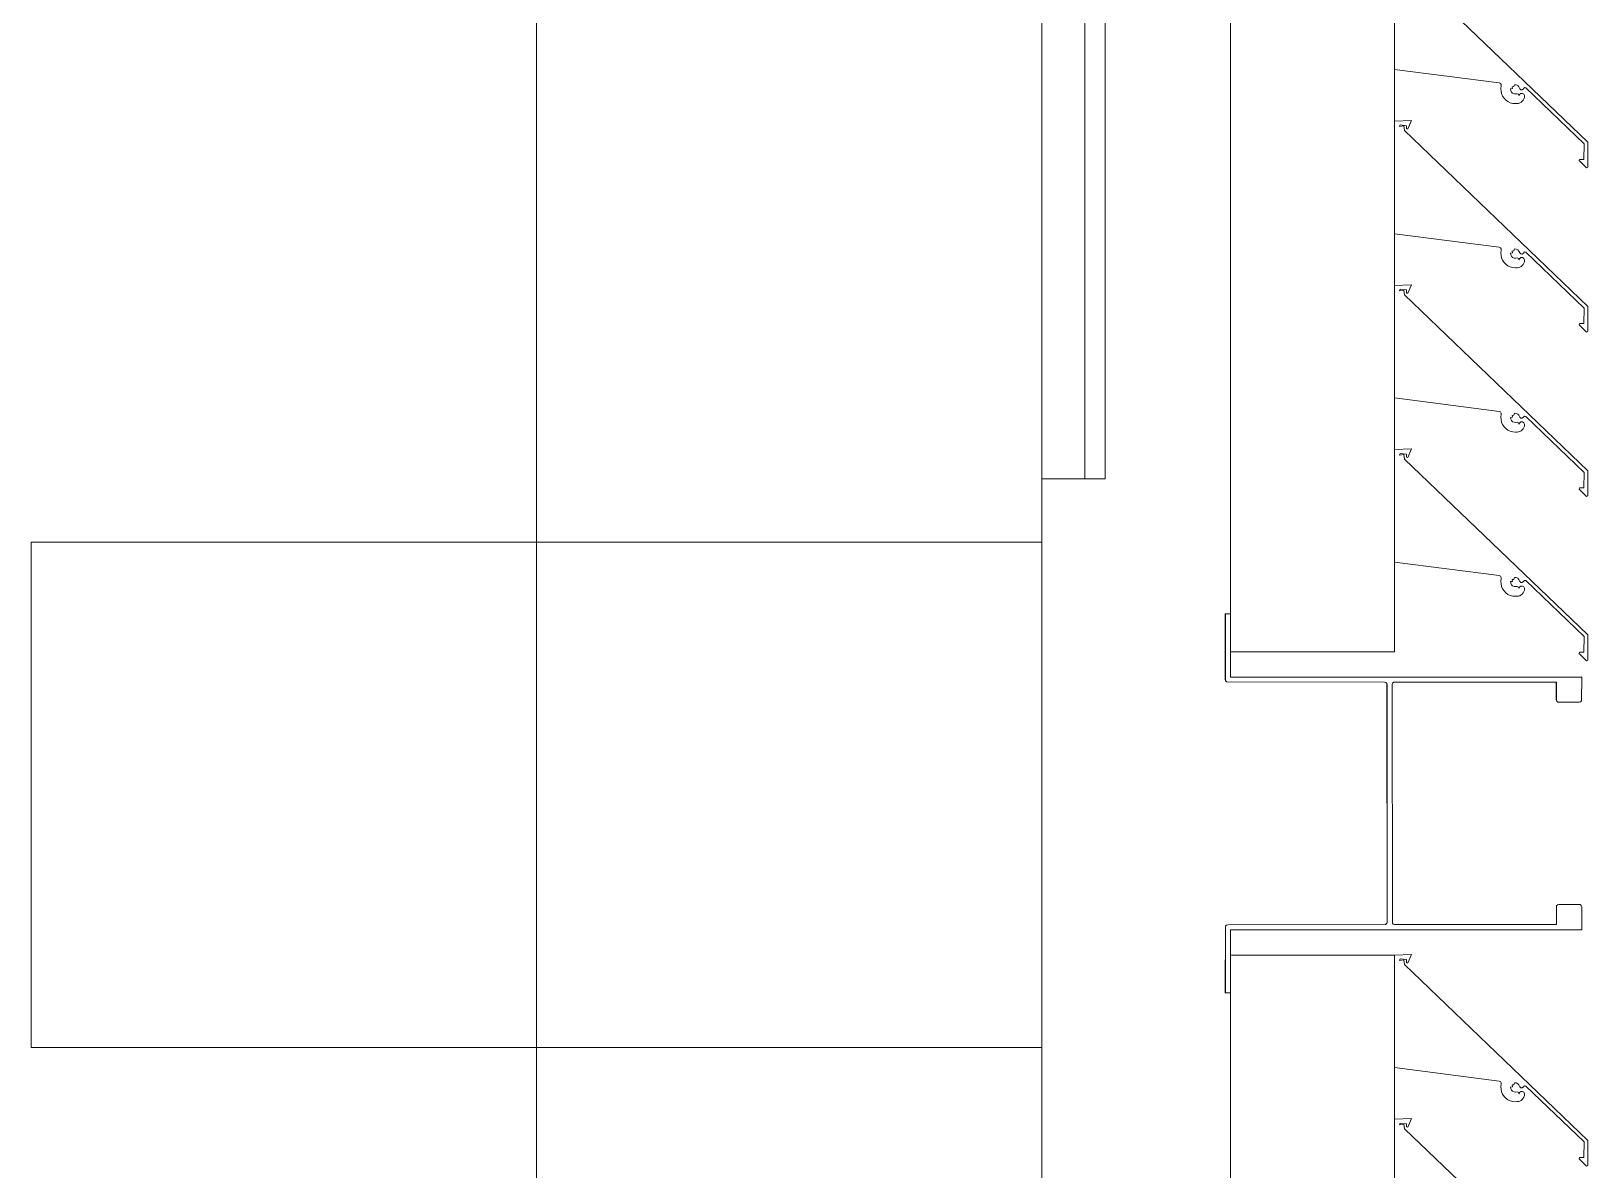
# Model space of a CAD drawing. Header units: millimetres. Extents: x -220592 to 404889, y -217665 to 38245.
# Drawn here: x -720.58 to -714.42, y -1227.66 to -1223.16 of the extents above; entities that cross this region are included whole.
import ezdxf

# ---------------------------------------------------------------- set-up
doc = ezdxf.new("R2010")
doc.units = ezdxf.units.MM
doc.linetypes.add('XKITLINE00', pattern=[0])
doc.layers.add('Part', color=7, linetype='Continuous', lineweight=0)

# ---------------------------------------------------------------- blocks, each defined once
blk = doc.blocks.new('*A15046')
at = {"layer": 'Part', "color": 7, "linetype": 'XKITLINE00', "lineweight": 0}
for p, q in [((92.53, 356.643483), (92.53, 93.899527)), ((94.53, 93.899527), (94.53, 244.699959))]:
    blk.add_line(p, q, dxfattribs=at)
blk = doc.blocks.new('*A15143')
at = {"layer": 'Part', "color": 7, "linetype": 'XKITLINE00', "lineweight": 0}
for p, q in [((94.700136, 184.15), (94.700136, 211.4)), ((94.780136, 184.15), (94.780136, 211.4)), ((94.53, 184.15), (94.780136, 184.15))]:
    blk.add_line(p, q, dxfattribs=at)
blk = doc.blocks.new('*A15639')
at = {"layer": 'Part', "color": 7, "linetype": 'XKITLINE00', "lineweight": 0}
for p, q in [((95.925304, 182.26533), (95.275304, 182.26533)), ((95.275304, 182.26533), (95.275304, 168.465444)), ((95.925304, 182.26533), (95.925304, 168.465444))]:
    blk.add_line(p, q, dxfattribs=at)
blk = doc.blocks.new('*A15668')
at = {"layer": 'Part', "color": 7, "linetype": 'XKITLINE00', "lineweight": 0}
for p, q in [((95.275304, 197.26533), (95.275304, 183.465444)), ((95.925304, 197.26533), (95.925304, 183.465444)), ((95.925304, 183.465444), (95.275304, 183.465444))]:
    blk.add_line(p, q, dxfattribs=at)
blk = doc.blocks.new('*A15669')
at = {"layer": 'Part', "color": 7, "linetype": 'XKITLINE00', "lineweight": 0}
for p, q in [((95.275588, 183.615225), (95.255588, 183.615222)), ((95.255588, 183.615222), (95.255633, 183.355222)), ((95.275632, 183.365225), (95.275588, 183.615225)), ((95.255633, 183.355222), (95.25732, 183.349666)), ((95.25732, 183.349666), (95.261808, 183.345984)), ((95.261808, 183.345984), (95.885635, 183.345332)), ((96.665632, 183.365468), (95.275632, 183.365225)), ((95.885635, 183.345332), (95.891191, 183.343647)), ((95.891191, 183.343647), (95.894875, 183.33916)), ((95.894875, 183.33916), (95.895637, 183.335333)), ((95.895637, 183.335333), (95.895801, 182.395333)), ((95.915637, 183.335337), (95.917321, 183.340893)), ((95.916563, 182.39151), (95.915637, 183.335337)), ((95.917321, 183.340893), (95.921808, 183.344577)), ((95.921808, 183.344577), (96.565635, 183.34545)), ((96.565635, 183.34545), (96.565647, 183.27545)), ((96.664887, 183.271641), (96.665632, 183.365468)), ((96.565647, 183.27545), (96.567334, 183.269895)), ((96.567334, 183.269895), (96.571822, 183.266213)), ((96.571822, 183.266213), (96.655649, 183.265466)), ((96.655649, 183.265466), (96.661204, 183.267152)), ((96.661204, 183.267152), (96.664887, 183.271641)), ((96.570233, 182.463766), (96.566551, 182.459277)), ((96.575789, 182.465452), (96.570233, 182.463766)), ((96.659616, 182.464706), (96.575789, 182.465452)), ((96.664104, 182.461023), (96.659616, 182.464706)), ((96.66579, 182.455468), (96.664104, 182.461023)), ((96.566551, 182.459277), (96.565803, 182.38545)), ((96.665806, 182.365468), (96.66579, 182.455468)), ((95.256565, 182.379049), (95.25585, 182.115222)), ((95.260247, 182.383537), (95.256565, 182.379049)), ((95.265803, 182.385223), (95.260247, 182.383537)), ((95.889629, 182.386094), (95.265803, 182.385223)), ((95.275806, 182.365225), (96.665806, 182.365468)), ((95.27585, 182.115225), (95.275806, 182.365225)), ((95.894117, 182.389777), (95.889629, 182.386094)), ((95.895801, 182.395333), (95.894117, 182.389777)), ((95.920247, 182.387023), (95.916563, 182.39151)), ((95.925803, 182.385339), (95.920247, 182.387023)), ((96.565803, 182.38545), (95.925803, 182.385339)), ((95.25585, 182.115222), (95.27585, 182.115225))]:
    blk.add_line(p, q, dxfattribs=at)
blk = doc.blocks.new('*A15683')
at = {"layer": 'Part', "color": 7, "linetype": 'XKITLINE00', "lineweight": 0}
for p, q in [((95.925304, 186.215326), (95.992799, 186.21794)), ((95.992799, 186.21794), (95.977264, 186.184453)), ((95.947029, 186.200196), (95.944993, 186.193623)), ((95.944993, 186.193623), (95.962009, 186.196527)), ((95.972012, 186.197056), (95.947029, 186.200196)), ((95.962009, 186.196527), (95.964906, 186.177984)), ((95.964906, 186.177984), (96.690028, 185.481738)), ((95.972141, 186.184865), (95.972012, 186.197056)), ((95.977264, 186.184453), (95.972141, 186.184865)), ((96.339112, 185.716618), (95.925304, 185.769622)), ((96.344187, 185.714428), (96.339112, 185.716618)), ((96.347324, 185.709876), (96.344187, 185.714428)), ((96.346077, 185.69422), (96.347563, 185.704354)), ((96.346452, 185.683984), (96.346077, 185.69422)), ((96.348675, 185.673985), (96.346452, 185.683984)), ((96.347563, 185.704354), (96.347324, 185.709876)), ((96.352673, 185.664555), (96.348675, 185.673985)), ((96.358313, 185.656005), (96.352673, 185.664555)), ((96.391775, 185.693926), (96.38407, 185.69282)), ((96.38407, 185.69282), (96.384639, 185.686336)), ((96.384639, 185.686336), (96.387441, 185.680462)), ((96.387441, 185.680462), (96.392123, 185.67594)), ((96.397771, 185.70193), (96.390606, 185.700986)), ((96.390606, 185.700986), (96.391775, 185.693926)), ((96.392123, 185.67594), (96.398091, 185.673342)), ((96.400093, 185.70932), (96.397771, 185.70193)), ((96.398091, 185.673342), (96.404591, 185.672998)), ((96.406765, 185.708898), (96.400093, 185.70932)), ((96.404591, 185.672998), (96.410509, 185.673903)), ((96.412841, 185.706108), (96.406765, 185.708898)), ((96.410509, 185.673903), (96.41532, 185.671496)), ((96.417508, 185.701322), (96.412841, 185.706108)), ((96.41532, 185.671496), (96.41735, 185.666515)), ((96.41735, 185.666515), (96.420292, 185.671987)), ((96.420622, 185.693748), (96.417508, 185.701322)), ((96.420292, 185.671987), (96.425448, 185.675205)), ((96.424805, 185.689591), (96.420622, 185.693748)), ((96.430699, 185.689385), (96.424805, 185.689591)), ((96.425448, 185.675205), (96.431526, 185.675193)), ((96.435163, 185.693239), (96.430699, 185.689385)), ((96.431526, 185.675193), (96.43667, 185.671956)), ((96.438818, 185.697866), (96.435163, 185.693239)), ((96.43667, 185.671956), (96.43931, 185.666482)), ((96.43931, 185.666482), (96.438814, 185.658712)), ((96.443977, 185.696774), (96.438818, 185.697866)), ((96.674993, 185.475371), (96.443977, 185.696774)), ((96.365409, 185.648618), (96.358313, 185.656005)), ((96.373725, 185.64264), (96.365409, 185.648618)), ((96.382988, 185.638267), (96.373725, 185.64264)), ((96.392889, 185.635644), (96.382988, 185.638267)), ((96.403102, 185.634859), (96.392889, 185.635644)), ((96.409901, 185.634957), (96.403102, 185.634859)), ((96.415629, 185.635593), (96.409901, 185.634957)), ((96.42113, 185.637312), (96.415629, 185.635593)), ((96.4262, 185.640052), (96.42113, 185.637312)), ((96.430653, 185.64371), (96.4262, 185.640052)), ((96.434325, 185.648153), (96.430653, 185.64371)), ((96.437079, 185.653216), (96.434325, 185.648153)), ((96.438814, 185.658712), (96.437079, 185.653216)), ((96.690028, 185.481738), (96.689475, 185.382587)), ((96.67465, 185.414025), (96.674993, 185.475371)), ((96.656145, 185.409007), (96.65723, 185.413928)), ((96.684794, 185.380119), (96.656145, 185.409007)), ((96.65723, 185.413928), (96.67465, 185.414025)), ((96.689475, 185.382587), (96.684794, 185.380119))]:
    blk.add_line(p, q, dxfattribs=at)
blk = doc.blocks.new('*A15684')
at = {"layer": 'Part', "color": 7, "linetype": 'XKITLINE00', "lineweight": 0}
for p, q in [((95.925304, 185.565326), (95.992799, 185.56794)), ((95.947029, 185.550196), (95.944993, 185.543623)), ((95.944993, 185.543623), (95.962009, 185.546527)), ((95.972012, 185.547056), (95.947029, 185.550196)), ((95.962009, 185.546527), (95.964906, 185.527984)), ((95.972141, 185.534865), (95.972012, 185.547056)), ((95.992799, 185.56794), (95.977264, 185.534453)), ((95.964906, 185.527984), (96.690028, 184.831738)), ((95.977264, 185.534453), (95.972141, 185.534865)), ((96.339112, 185.066618), (95.925304, 185.119622)), ((96.344187, 185.064428), (96.339112, 185.066618)), ((96.347324, 185.059876), (96.344187, 185.064428)), ((96.346077, 185.04422), (96.347563, 185.054354)), ((96.347563, 185.054354), (96.347324, 185.059876)), ((96.397771, 185.05193), (96.390606, 185.050986)), ((96.390606, 185.050986), (96.391775, 185.043926)), ((96.400093, 185.05932), (96.397771, 185.05193)), ((96.406765, 185.058898), (96.400093, 185.05932)), ((96.412841, 185.056108), (96.406765, 185.058898)), ((96.417508, 185.051322), (96.412841, 185.056108)), ((96.420622, 185.043748), (96.417508, 185.051322)), ((96.438818, 185.047866), (96.435163, 185.043239)), ((96.443977, 185.046774), (96.438818, 185.047866)), ((96.346452, 185.033984), (96.346077, 185.04422)), ((96.348675, 185.023985), (96.346452, 185.033984)), ((96.352673, 185.014555), (96.348675, 185.023985)), ((96.358313, 185.006005), (96.352673, 185.014555)), ((96.365409, 184.998618), (96.358313, 185.006005)), ((96.373725, 184.99264), (96.365409, 184.998618)), ((96.382988, 184.988267), (96.373725, 184.99264)), ((96.392889, 184.985644), (96.382988, 184.988267)), ((96.391775, 185.043926), (96.38407, 185.04282)), ((96.38407, 185.04282), (96.384639, 185.036336)), ((96.384639, 185.036336), (96.387441, 185.030462)), ((96.387441, 185.030462), (96.392123, 185.02594)), ((96.392123, 185.02594), (96.398091, 185.023342)), ((96.403102, 184.984859), (96.392889, 184.985644)), ((96.398091, 185.023342), (96.404591, 185.022998)), ((96.404591, 185.022998), (96.410509, 185.023903)), ((96.410509, 185.023903), (96.41532, 185.021496)), ((96.41532, 185.021496), (96.41735, 185.016515)), ((96.42113, 184.987312), (96.415629, 184.985593)), ((96.41735, 185.016515), (96.420292, 185.021987)), ((96.420292, 185.021987), (96.425448, 185.025205)), ((96.424805, 185.039591), (96.420622, 185.043748)), ((96.4262, 184.990052), (96.42113, 184.987312)), ((96.430699, 185.039385), (96.424805, 185.039591)), ((96.425448, 185.025205), (96.431526, 185.025193)), ((96.430653, 184.99371), (96.4262, 184.990052)), ((96.434325, 184.998153), (96.430653, 184.99371)), ((96.435163, 185.043239), (96.430699, 185.039385)), ((96.431526, 185.025193), (96.43667, 185.021956)), ((96.437079, 185.003216), (96.434325, 184.998153)), ((96.43667, 185.021956), (96.43931, 185.016482)), ((96.438814, 185.008712), (96.437079, 185.003216)), ((96.43931, 185.016482), (96.438814, 185.008712)), ((96.674993, 184.825371), (96.443977, 185.046774)), ((96.409901, 184.984957), (96.403102, 184.984859)), ((96.415629, 184.985593), (96.409901, 184.984957)), ((96.67465, 184.764025), (96.674993, 184.825371)), ((96.690028, 184.831738), (96.689475, 184.732587)), ((96.656145, 184.759007), (96.65723, 184.763928)), ((96.684794, 184.730119), (96.656145, 184.759007)), ((96.65723, 184.763928), (96.67465, 184.764025)), ((96.689475, 184.732587), (96.684794, 184.730119))]:
    blk.add_line(p, q, dxfattribs=at)
blk = doc.blocks.new('*A15685')
at = {"layer": 'Part', "color": 7, "linetype": 'XKITLINE00', "lineweight": 0}
for p, q in [((95.925304, 184.915326), (95.992799, 184.91794)), ((95.947029, 184.900196), (95.944993, 184.893623)), ((95.944993, 184.893623), (95.962009, 184.896527)), ((95.972012, 184.897056), (95.947029, 184.900196)), ((95.962009, 184.896527), (95.964906, 184.877984)), ((95.964906, 184.877984), (96.690028, 184.181738)), ((95.972141, 184.884865), (95.972012, 184.897056)), ((95.977264, 184.884453), (95.972141, 184.884865)), ((95.992799, 184.91794), (95.977264, 184.884453)), ((96.339112, 184.416618), (95.925304, 184.469622)), ((96.344187, 184.414428), (96.339112, 184.416618)), ((96.347324, 184.409876), (96.344187, 184.414428)), ((96.346077, 184.39422), (96.347563, 184.404354)), ((96.346452, 184.383984), (96.346077, 184.39422)), ((96.348675, 184.373985), (96.346452, 184.383984)), ((96.347563, 184.404354), (96.347324, 184.409876)), ((96.352673, 184.364555), (96.348675, 184.373985)), ((96.391775, 184.393926), (96.38407, 184.39282)), ((96.38407, 184.39282), (96.384639, 184.386336)), ((96.384639, 184.386336), (96.387441, 184.380462)), ((96.387441, 184.380462), (96.392123, 184.37594)), ((96.397771, 184.40193), (96.390606, 184.400986)), ((96.390606, 184.400986), (96.391775, 184.393926)), ((96.392123, 184.37594), (96.398091, 184.373342)), ((96.400093, 184.40932), (96.397771, 184.40193)), ((96.398091, 184.373342), (96.404591, 184.372998)), ((96.406765, 184.408898), (96.400093, 184.40932)), ((96.404591, 184.372998), (96.410509, 184.373903)), ((96.412841, 184.406108), (96.406765, 184.408898)), ((96.410509, 184.373903), (96.41532, 184.371496)), ((96.417508, 184.401322), (96.412841, 184.406108)), ((96.41532, 184.371496), (96.41735, 184.366515)), ((96.41735, 184.366515), (96.420292, 184.371987)), ((96.420622, 184.393748), (96.417508, 184.401322)), ((96.420292, 184.371987), (96.425448, 184.375205)), ((96.424805, 184.389591), (96.420622, 184.393748)), ((96.430699, 184.389385), (96.424805, 184.389591)), ((96.425448, 184.375205), (96.431526, 184.375193)), ((96.435163, 184.393239), (96.430699, 184.389385)), ((96.431526, 184.375193), (96.43667, 184.371956)), ((96.438818, 184.397866), (96.435163, 184.393239)), ((96.43667, 184.371956), (96.43931, 184.366482)), ((96.443977, 184.396774), (96.438818, 184.397866)), ((96.674993, 184.175371), (96.443977, 184.396774)), ((96.358313, 184.356005), (96.352673, 184.364555)), ((96.365409, 184.348618), (96.358313, 184.356005)), ((96.373725, 184.34264), (96.365409, 184.348618)), ((96.382988, 184.338267), (96.373725, 184.34264)), ((96.392889, 184.335644), (96.382988, 184.338267)), ((96.403102, 184.334859), (96.392889, 184.335644)), ((96.409901, 184.334957), (96.403102, 184.334859)), ((96.415629, 184.335593), (96.409901, 184.334957)), ((96.42113, 184.337312), (96.415629, 184.335593)), ((96.4262, 184.340052), (96.42113, 184.337312)), ((96.430653, 184.34371), (96.4262, 184.340052)), ((96.434325, 184.348153), (96.430653, 184.34371)), ((96.437079, 184.353216), (96.434325, 184.348153)), ((96.438814, 184.358712), (96.437079, 184.353216)), ((96.43931, 184.366482), (96.438814, 184.358712)), ((96.67465, 184.114025), (96.674993, 184.175371)), ((96.690028, 184.181738), (96.689475, 184.082587)), ((96.656145, 184.109007), (96.65723, 184.113928)), ((96.684794, 184.080119), (96.656145, 184.109007)), ((96.65723, 184.113928), (96.67465, 184.114025)), ((96.689475, 184.082587), (96.684794, 184.080119))]:
    blk.add_line(p, q, dxfattribs=at)
blk = doc.blocks.new('*A15686')
at = {"layer": 'Part', "color": 7, "linetype": 'XKITLINE00', "lineweight": 0}
for p, q in [((95.925304, 184.265326), (95.992799, 184.26794)), ((95.947029, 184.250196), (95.944993, 184.243623)), ((95.944993, 184.243623), (95.962009, 184.246527)), ((95.972012, 184.247056), (95.947029, 184.250196)), ((95.962009, 184.246527), (95.964906, 184.227984)), ((95.972141, 184.234865), (95.972012, 184.247056)), ((95.992799, 184.26794), (95.977264, 184.234453)), ((95.964906, 184.227984), (96.690028, 183.531738)), ((95.977264, 184.234453), (95.972141, 184.234865)), ((96.339112, 183.766618), (95.925304, 183.819622)), ((96.344187, 183.764428), (96.339112, 183.766618)), ((96.347324, 183.759876), (96.344187, 183.764428)), ((96.346077, 183.74422), (96.347563, 183.754354)), ((96.347563, 183.754354), (96.347324, 183.759876)), ((96.400093, 183.75932), (96.397771, 183.75193)), ((96.406765, 183.758898), (96.400093, 183.75932)), ((96.412841, 183.756108), (96.406765, 183.758898)), ((96.417508, 183.751322), (96.412841, 183.756108)), ((96.346452, 183.733984), (96.346077, 183.74422)), ((96.348675, 183.723985), (96.346452, 183.733984)), ((96.352673, 183.714555), (96.348675, 183.723985)), ((96.358313, 183.706005), (96.352673, 183.714555)), ((96.365409, 183.698618), (96.358313, 183.706005)), ((96.373725, 183.69264), (96.365409, 183.698618)), ((96.382988, 183.688267), (96.373725, 183.69264)), ((96.391775, 183.743926), (96.38407, 183.74282)), ((96.38407, 183.74282), (96.384639, 183.736336)), ((96.384639, 183.736336), (96.387441, 183.730462)), ((96.387441, 183.730462), (96.392123, 183.72594)), ((96.397771, 183.75193), (96.390606, 183.750986)), ((96.390606, 183.750986), (96.391775, 183.743926)), ((96.392123, 183.72594), (96.398091, 183.723342)), ((96.398091, 183.723342), (96.404591, 183.722998)), ((96.404591, 183.722998), (96.410509, 183.723903)), ((96.410509, 183.723903), (96.41532, 183.721496)), ((96.41532, 183.721496), (96.41735, 183.716515)), ((96.41735, 183.716515), (96.420292, 183.721987)), ((96.420622, 183.743748), (96.417508, 183.751322)), ((96.420292, 183.721987), (96.425448, 183.725205)), ((96.424805, 183.739591), (96.420622, 183.743748)), ((96.430699, 183.739385), (96.424805, 183.739591)), ((96.425448, 183.725205), (96.431526, 183.725193)), ((96.430653, 183.69371), (96.4262, 183.690052)), ((96.434325, 183.698153), (96.430653, 183.69371)), ((96.435163, 183.743239), (96.430699, 183.739385)), ((96.431526, 183.725193), (96.43667, 183.721956)), ((96.437079, 183.703216), (96.434325, 183.698153)), ((96.438818, 183.747866), (96.435163, 183.743239)), ((96.43667, 183.721956), (96.43931, 183.716482)), ((96.438814, 183.708712), (96.437079, 183.703216)), ((96.43931, 183.716482), (96.438814, 183.708712)), ((96.443977, 183.746774), (96.438818, 183.747866)), ((96.674993, 183.525371), (96.443977, 183.746774)), ((96.392889, 183.685644), (96.382988, 183.688267)), ((96.403102, 183.684859), (96.392889, 183.685644)), ((96.409901, 183.684957), (96.403102, 183.684859)), ((96.415629, 183.685593), (96.409901, 183.684957)), ((96.42113, 183.687312), (96.415629, 183.685593)), ((96.4262, 183.690052), (96.42113, 183.687312)), ((96.67465, 183.464025), (96.674993, 183.525371)), ((96.690028, 183.531738), (96.689475, 183.432587)), ((96.656145, 183.459007), (96.65723, 183.463928)), ((96.684794, 183.430119), (96.656145, 183.459007)), ((96.65723, 183.463928), (96.67465, 183.464025)), ((96.689475, 183.432587), (96.684794, 183.430119))]:
    blk.add_line(p, q, dxfattribs=at)
blk = doc.blocks.new('*A15687')
at = {"layer": 'Part', "color": 7, "linetype": 'XKITLINE00', "lineweight": 0}
for p, q in [((95.925418, 182.26533), (95.992799, 182.26794)), ((95.947029, 182.250196), (95.944993, 182.243623)), ((95.944993, 182.243623), (95.962009, 182.246527)), ((95.972012, 182.247056), (95.947029, 182.250196)), ((95.962009, 182.246527), (95.964906, 182.227984)), ((95.964906, 182.227984), (96.690028, 181.531738)), ((95.972141, 182.234865), (95.972012, 182.247056)), ((95.977264, 182.234453), (95.972141, 182.234865)), ((95.992799, 182.26794), (95.977264, 182.234453)), ((96.339112, 181.766618), (95.925304, 181.819622)), ((96.344187, 181.764428), (96.339112, 181.766618)), ((96.347324, 181.759876), (96.344187, 181.764428)), ((96.346077, 181.74422), (96.347563, 181.754354)), ((96.346452, 181.733984), (96.346077, 181.74422)), ((96.348675, 181.723985), (96.346452, 181.733984)), ((96.347563, 181.754354), (96.347324, 181.759876)), ((96.352673, 181.714555), (96.348675, 181.723985)), ((96.391775, 181.743926), (96.38407, 181.74282)), ((96.38407, 181.74282), (96.384639, 181.736336)), ((96.384639, 181.736336), (96.387441, 181.730462)), ((96.387441, 181.730462), (96.392123, 181.72594)), ((96.397771, 181.75193), (96.390606, 181.750986)), ((96.390606, 181.750986), (96.391775, 181.743926)), ((96.392123, 181.72594), (96.398091, 181.723342)), ((96.400093, 181.75932), (96.397771, 181.75193)), ((96.398091, 181.723342), (96.404591, 181.722998)), ((96.406765, 181.758898), (96.400093, 181.75932)), ((96.404591, 181.722998), (96.410509, 181.723903)), ((96.412841, 181.756108), (96.406765, 181.758898)), ((96.410509, 181.723903), (96.41532, 181.721496)), ((96.417508, 181.751322), (96.412841, 181.756108)), ((96.41532, 181.721496), (96.41735, 181.716515)), ((96.41735, 181.716515), (96.420292, 181.721987)), ((96.420622, 181.743748), (96.417508, 181.751322)), ((96.420292, 181.721987), (96.425448, 181.725205)), ((96.424805, 181.739591), (96.420622, 181.743748)), ((96.430699, 181.739385), (96.424805, 181.739591)), ((96.425448, 181.725205), (96.431526, 181.725193)), ((96.435163, 181.743239), (96.430699, 181.739385)), ((96.431526, 181.725193), (96.43667, 181.721956)), ((96.438818, 181.747866), (96.435163, 181.743239)), ((96.43667, 181.721956), (96.43931, 181.716482)), ((96.443977, 181.746774), (96.438818, 181.747866)), ((96.674993, 181.525371), (96.443977, 181.746774)), ((96.358313, 181.706005), (96.352673, 181.714555)), ((96.365409, 181.698618), (96.358313, 181.706005)), ((96.373725, 181.69264), (96.365409, 181.698618)), ((96.382988, 181.688267), (96.373725, 181.69264)), ((96.392889, 181.685644), (96.382988, 181.688267)), ((96.403102, 181.684859), (96.392889, 181.685644)), ((96.409901, 181.684957), (96.403102, 181.684859)), ((96.415629, 181.685593), (96.409901, 181.684957)), ((96.42113, 181.687312), (96.415629, 181.685593)), ((96.4262, 181.690052), (96.42113, 181.687312)), ((96.430653, 181.69371), (96.4262, 181.690052)), ((96.434325, 181.698153), (96.430653, 181.69371)), ((96.437079, 181.703216), (96.434325, 181.698153)), ((96.438814, 181.708712), (96.437079, 181.703216)), ((96.43931, 181.716482), (96.438814, 181.708712)), ((96.67465, 181.464025), (96.674993, 181.525371)), ((96.690028, 181.531738), (96.689475, 181.432587)), ((96.656145, 181.459007), (96.65723, 181.463928)), ((96.684794, 181.430119), (96.656145, 181.459007)), ((96.65723, 181.463928), (96.67465, 181.464025)), ((96.689475, 181.432587), (96.684794, 181.430119))]:
    blk.add_line(p, q, dxfattribs=at)
blk = doc.blocks.new('*A15688')
at = {"layer": 'Part', "color": 7, "linetype": 'XKITLINE00', "lineweight": 0}
for p, q in [((95.925304, 181.615326), (95.992799, 181.61794)), ((95.947029, 181.600196), (95.944993, 181.593623)), ((95.972012, 181.597056), (95.947029, 181.600196)), ((95.992799, 181.61794), (95.977264, 181.584453)), ((95.944993, 181.593623), (95.962009, 181.596527)), ((95.962009, 181.596527), (95.964906, 181.577984)), ((95.964906, 181.577984), (96.690028, 180.881738)), ((95.972141, 181.584865), (95.972012, 181.597056)), ((95.977264, 181.584453), (95.972141, 181.584865)), ((96.339112, 181.116618), (95.925304, 181.169622)), ((96.344187, 181.114428), (96.339112, 181.116618)), ((96.347324, 181.109876), (96.344187, 181.114428)), ((96.347563, 181.104354), (96.347324, 181.109876)), ((96.400093, 181.10932), (96.397771, 181.10193)), ((96.406765, 181.108898), (96.400093, 181.10932)), ((96.412841, 181.106108), (96.406765, 181.108898)), ((96.417508, 181.101322), (96.412841, 181.106108)), ((96.346077, 181.09422), (96.347563, 181.104354)), ((96.346452, 181.083984), (96.346077, 181.09422)), ((96.348675, 181.073985), (96.346452, 181.083984)), ((96.352673, 181.064555), (96.348675, 181.073985)), ((96.358313, 181.056005), (96.352673, 181.064555)), ((96.365409, 181.048618), (96.358313, 181.056005)), ((96.373725, 181.04264), (96.365409, 181.048618)), ((96.391775, 181.093926), (96.38407, 181.09282)), ((96.38407, 181.09282), (96.384639, 181.086336)), ((96.384639, 181.086336), (96.387441, 181.080462)), ((96.387441, 181.080462), (96.392123, 181.07594)), ((96.397771, 181.10193), (96.390606, 181.100986)), ((96.390606, 181.100986), (96.391775, 181.093926)), ((96.392123, 181.07594), (96.398091, 181.073342)), ((96.398091, 181.073342), (96.404591, 181.072998)), ((96.404591, 181.072998), (96.410509, 181.073903)), ((96.410509, 181.073903), (96.41532, 181.071496)), ((96.41532, 181.071496), (96.41735, 181.066515)), ((96.41735, 181.066515), (96.420292, 181.071987)), ((96.420622, 181.093748), (96.417508, 181.101322)), ((96.420292, 181.071987), (96.425448, 181.075205)), ((96.424805, 181.089591), (96.420622, 181.093748)), ((96.430699, 181.089385), (96.424805, 181.089591)), ((96.425448, 181.075205), (96.431526, 181.075193)), ((96.430653, 181.04371), (96.4262, 181.040052)), ((96.434325, 181.048153), (96.430653, 181.04371)), ((96.435163, 181.093239), (96.430699, 181.089385)), ((96.431526, 181.075193), (96.43667, 181.071956)), ((96.437079, 181.053216), (96.434325, 181.048153)), ((96.438818, 181.097866), (96.435163, 181.093239)), ((96.43667, 181.071956), (96.43931, 181.066482)), ((96.438814, 181.058712), (96.437079, 181.053216)), ((96.43931, 181.066482), (96.438814, 181.058712)), ((96.443977, 181.096774), (96.438818, 181.097866)), ((96.674993, 180.875371), (96.443977, 181.096774)), ((96.382988, 181.038267), (96.373725, 181.04264)), ((96.392889, 181.035644), (96.382988, 181.038267)), ((96.403102, 181.034859), (96.392889, 181.035644)), ((96.409901, 181.034957), (96.403102, 181.034859)), ((96.415629, 181.035593), (96.409901, 181.034957)), ((96.42113, 181.037312), (96.415629, 181.035593)), ((96.4262, 181.040052), (96.42113, 181.037312)), ((96.67465, 180.814025), (96.674993, 180.875371)), ((96.690028, 180.881738), (96.689475, 180.782587)), ((96.656145, 180.809007), (96.65723, 180.813928)), ((96.684794, 180.780119), (96.656145, 180.809007)), ((96.65723, 180.813928), (96.67465, 180.814025)), ((96.689475, 180.782587), (96.684794, 180.780119))]:
    blk.add_line(p, q, dxfattribs=at)
blk = doc.blocks.new('*A15741')
at = {"layer": 'Part', "color": 7, "linetype": 'XKITLINE00', "lineweight": 0}
for p, q in [((94.53, 183.8996), (90.53, 183.8996)), ((90.53, 183.8996), (90.53, 181.8996)), ((94.53, 181.8996), (94.53, 183.8996)), ((90.53, 181.8996), (94.53, 181.8996))]:
    blk.add_line(p, q, dxfattribs=at)
blk = doc.blocks.new('*A15743')
at = {"layer": 'Part', "color": 7, "linetype": 'XKITLINE00', "lineweight": 0}
for p, q in [((95.275085, 183.61533), (95.255085, 183.615327)), ((95.255085, 183.615327), (95.255131, 183.355327)), ((95.255131, 183.355327), (95.256817, 183.349771)), ((95.256817, 183.349771), (95.261306, 183.346089)), ((95.261306, 183.346089), (95.261681, 183.346088)), ((95.275632, 183.36533), (96.665129, 183.365573)), ((95.890688, 183.343752), (95.894372, 183.339265)), ((95.894372, 183.339265), (95.895134, 183.335438)), ((95.895134, 183.335438), (95.895298, 182.395438)), ((96.565132, 183.34545), (96.565145, 183.275555)), ((96.565145, 183.275555), (96.566831, 183.27)), ((96.566831, 183.27), (96.571319, 183.266318)), ((96.571319, 183.266318), (96.571698, 183.266314)), ((96.569731, 182.463871), (96.566048, 182.459382)), ((96.575286, 182.465557), (96.569731, 182.463871)), ((96.659113, 182.46481), (96.575286, 182.465557)), ((96.566048, 182.459382), (96.5653, 182.385555)), ((95.256062, 182.379154), (95.255347, 182.115327)), ((95.259745, 182.383642), (95.256062, 182.379154)), ((95.2653, 182.385328), (95.259745, 182.383642)), ((95.889127, 182.386198), (95.2653, 182.385328)), ((95.893614, 182.389882), (95.889127, 182.386198)), ((95.895298, 182.395438), (95.893614, 182.389882)), ((96.5653, 182.385555), (95.925456, 182.385444)), ((95.255347, 182.115327), (95.25585, 182.115327))]:
    blk.add_line(p, q, dxfattribs=at)

msp = doc.modelspace()

# ---------------------------------------------------------------- block references
at = {"color": 7, "lineweight": 0}
for name in ['*A15046', '*A15143', '*A15668', '*A15683', '*A15684', '*A15685', '*A15686', '*A15741', '*A15743', '*A15669', '*A15639', '*A15687', '*A15688']:
    msp.add_blockref(name, (-811.109, -1409.08), dxfattribs=at)

doc.saveas('drawing.dxf')
